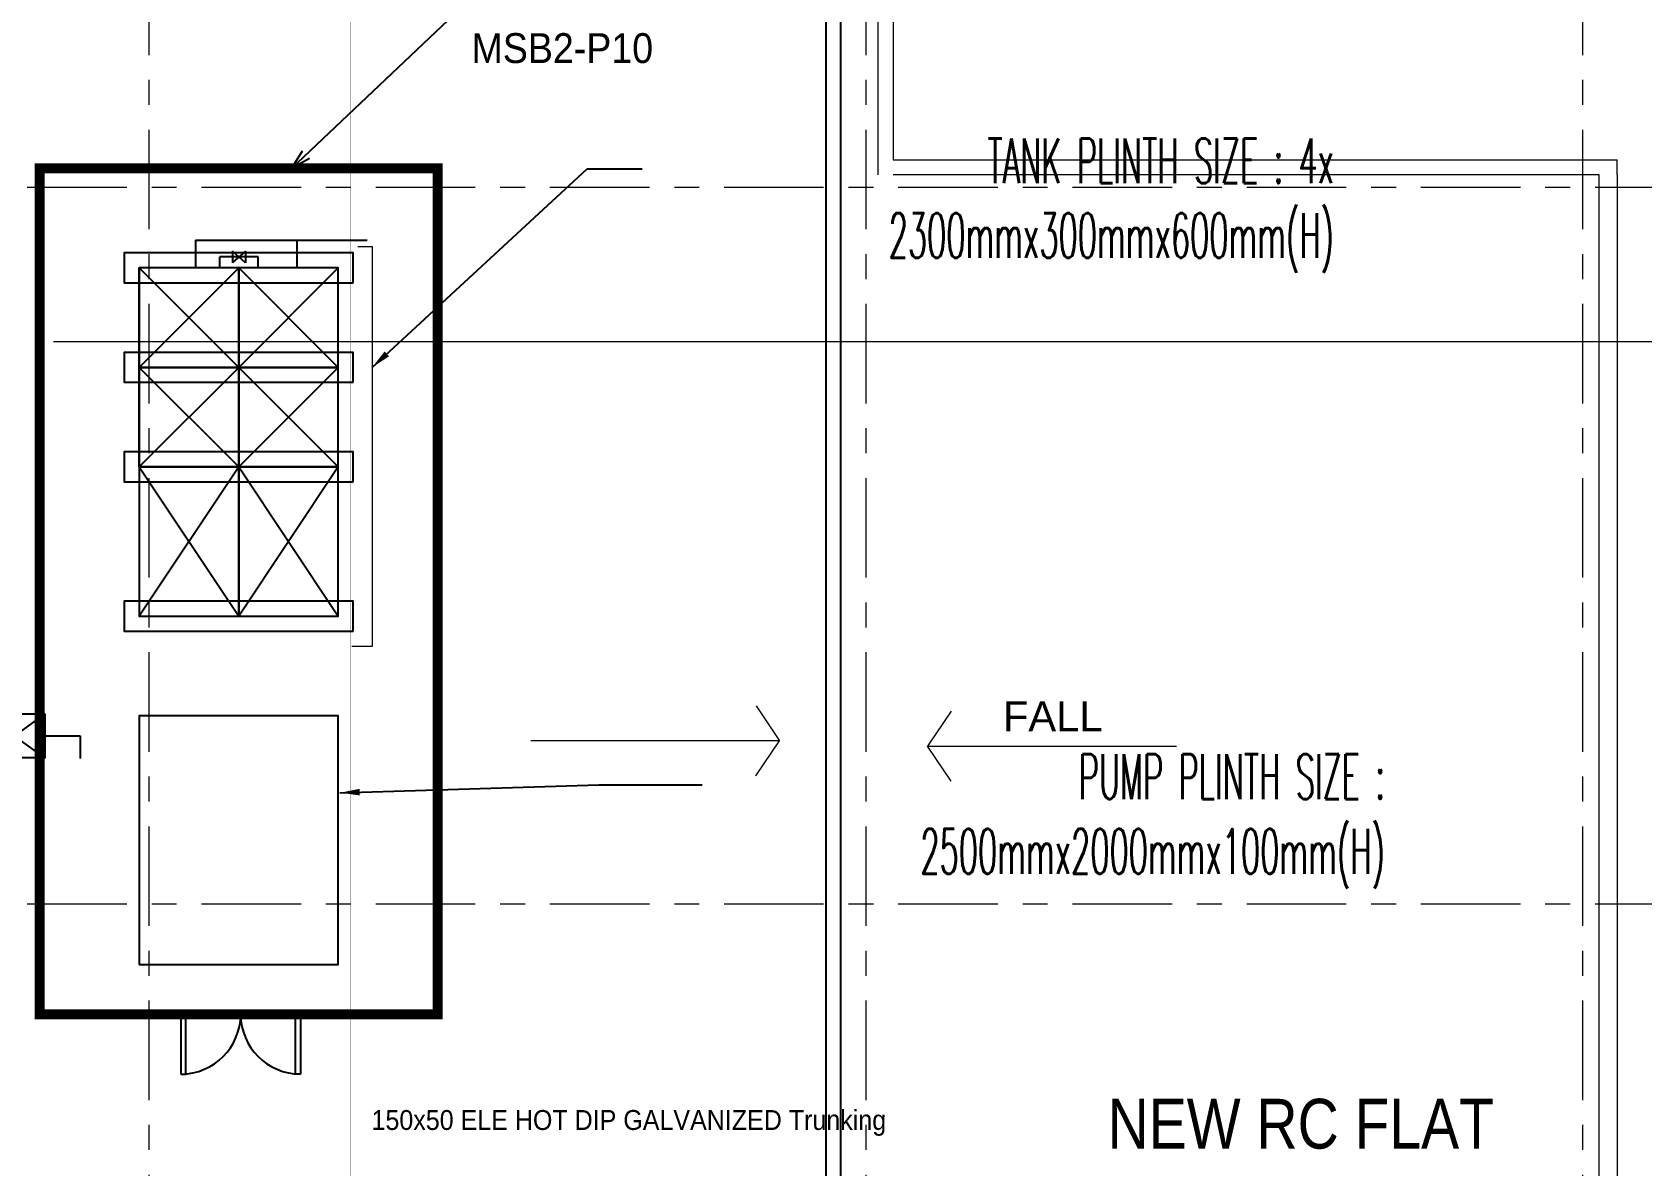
# Model space of a CAD drawing. Header units: millimetres. Extents: x -1834842 to 700335, y -490313101 to 518363.
# Drawn here: x -1199420 to -1183250, y 273738 to 285128 of the extents above; entities that cross this region are included whole.
import ezdxf
from ezdxf.lldxf.tags import DXFTag

# ---------------------------------------------------------------- set-up
doc = ezdxf.new("R2010")
doc.units = ezdxf.units.MM
doc.header["$LTSCALE"] = 0.5
doc.linetypes.add('IDA - Grid Line', pattern=[3500, 2000, -500, 500, -500])
doc.layers.get('0').update_dxf_attribs({"color": 8})
for name, color, linetype in [('0-LOWER ROOF', 7, 'Continuous'), ('E-Cable Tray', 30, 'CABLE'), ('E-Cable Trunking', 30, 'CABLE'), ('E-P-Iso-DB', 1, 'Continuous'), ('FENCE LINE', 7, 'S-FENCE'), ('M-_DWAT----_E-N', 1, 'Continuous'), ('M-_DWATCOPI_E', 160, 'Continuous'), ('M-_DWATCOPI_E-N', 1, 'Continuous'), ('M-_FIRE----_T-_N', 3, 'Continuous'), ('M-_SANI----_T-N', 160, 'Continuous'), ('M-_SANITEXT', 160, 'Continuous'), ('M-ACMV_Plinth', 5, 'Continuous')]:
    doc.layers.add(name, color=color, linetype=linetype)
for name, color, linetype, lineweight in [('A-_ANOT----_A', 7, 'Continuous', 9), ('A-_ANOT----_A-2', 7, 'Continuous', 9), ('A-_ANOTTEXT_T', 7, 'Continuous', 9)]:
    doc.layers.add(name, color=color, linetype=linetype, lineweight=lineweight)
doc.layers.add('A-_WALL----_E', color=6, linetype='Continuous', lineweight=9, true_color=0xff00ff)
doc.layers.add('S-_ANOTGRID_E-1', color=9, linetype='IDA - Grid Line', lineweight=9, true_color=0x808080)
doc.styles.add('Arial', font='arial.ttf', dxfattribs={"height": 375})
doc.styles.add('Arial Narrow_1', font='ARIALN.TTF', dxfattribs={"height": 90})
doc.styles.add('Arial_3', font='arial.ttf', dxfattribs={"height": 200})
doc.styles.add('ROMANS', font='romans', dxfattribs={"width": 0.75})
doc.styles.add('S250', font='romans.shx', dxfattribs={"width": 0.5, "height": 250})
doc.styles.add('Style1', font='IC-simplex.shx', dxfattribs={"width": 0.75})
doc.styles.add('X_PSA-022_GRID$0$Arial Narrow', font='ARIALN.TTF')
tags = doc.linetypes.add('CABLE', pattern='A,40.443179,-4.660885,["CABLE LADDER",Style1,S=5,R=0,X=0,Y=-2.033496],-62.011117,80.886358,-4.367502,["CABLE LADDER",Style1,S=5,R=0,X=0,Y=-2.033496],-59.907263,40.443179', length=292.719483).pattern_tags.tags
tags[19] = DXFTag(74, 10)
tags[6] = DXFTag(74, 10)
tags = doc.linetypes.add('ELE-TRUNKING', pattern='A,60.459334,-4.675852,["ELE",Style1,S=5.6,R=0,X=0,Y=-2.875468],-19.688702', length=84.823888).pattern_tags.tags
tags[6] = DXFTag(74, 10)
tags = doc.linetypes.add('S-FENCE', pattern='A,0.3,-0.1,["/",Standard,S=0.1,R=0,X=-0.05,Y=-0.05],-0.1', length=0.5).pattern_tags.tags
tags[15:16] = [DXFTag(74, 4), DXFTag(75, 0), DXFTag(340, '0'), DXFTag(46, 1.0), DXFTag(50, 0.0), DXFTag(44, 0.0), DXFTag(45, 0.0)]
tags[4:5] = [DXFTag(74, 4), DXFTag(75, 0), DXFTag(340, '0'), DXFTag(46, 1.0), DXFTag(50, 0.0), DXFTag(44, 0.0), DXFTag(45, 0.0)]
doc.dimstyles.new('STANDARD$7', dxfattribs={"dimscale": 500, "dimtxt": 3, "dimasz": 2, "dimexe": 3, "dimexo": 2, "dimgap": 2, "dimtad": 0, "dimdec": 1, "dimzin": 15, "dimdsep": 46, "dimtxsty": 'ROMANS', "dimcen": 2, "dimdle": 3, "dimclrd": 256, "dimclre": 256, "dimclrt": 6, "dimadec": 0, "dimazin": 0, "dimtfac": 1, "dimtdec": 1, "dimtix": 1, "dimtmove": 2, "dimatfit": 3, "dimfxl": 1, "dimtolj": 1, "dimtzin": 15, "dimarcsym": 0})
doc.dimstyles.new('X_PSA-022_GRID$0$KCL-200', dxfattribs={"dimscale": 200, "dimtxt": 2.5, "dimasz": 1.5, "dimexe": 1, "dimexo": 1, "dimgap": 1, "dimtad": 1, "dimdec": 0, "dimzin": 0, "dimdsep": 46, "dimtxsty": 'X_PSA-022_GRID$0$Arial Narrow', "dimblk": 'X_PSA-022_GRID$0$_ARCHTICK', "dimcen": 1.5, "dimdle": 1, "dimclrt": 256, "dimadec": 0, "dimazin": 0, "dimtfac": 1, "dimtdec": 0, "dimtix": 1, "dimtmove": 2, "dimatfit": 3, "dimfxl": 1, "dimtolj": 1, "dimtzin": 0, "dimlwd": -1, "dimlwe": -1, "dimarcsym": 0})

# ---------------------------------------------------------------- blocks, each defined once
blk = doc.blocks.new('3P ISO DB')
at = {"layer": 'E-P-Iso-DB'}
for p, q in [((149, 455), (149, 677)), ((149, 677), (292, 677)), ((11, 455), (287, 72)), ((287, 455), (11, 72))]:
    blk.add_line(p, q, dxfattribs=at)
blk.add_lwpolyline([(11, 455), (287, 455), (287, 72), (11, 72)], close=True, dxfattribs=at)
blk = doc.blocks.new('X_PSA-022_GRID$0$_ARCHTICK')
at = {"linetype": 'ByBlock', "const_width": 0.267}
blk.add_lwpolyline([(0.471, 0.471), (-0.471, -0.471)], dxfattribs=at)
blk = doc.blocks.new('BLK2-LOWER ROOF')
at = {"color": 8}
blk.add_lwpolyline([(-28389.8, -91942.4), (-28239.8, -91942.4), (-28239.8, -64762.4), (-28389.8, -64762.4)], close=True, dxfattribs=at)
at = {"color": 8, "lineweight": 9}
blk.add_lwpolyline([(-33091.3, -68146), (-32947.4, -68146), (-32947.4, -72167.8), (-33152.5, -72167.8)], dxfattribs=at)
at = {"layer": 'A-_ANOT----_A-2', "color": 8}
for p, q in [((-29091, -72761.4), (-28855.3, -73115)), ((-27131.7, -72815.2), (-27367.4, -73168.8)), ((-28855.3, -73115), (-31355.3, -73115)), ((-29092.9, -73467.4), (-28855.3, -73115)), ((-27367.4, -73168.8), (-24867.4, -73168.8)), ((-27129.8, -73521.2), (-27367.4, -73168.8))]:
    blk.add_line(p, q, dxfattribs=at)
at = {"layer": 'A-_ANOTTEXT_T', "color": 8}
blk.add_line((-36149, -69102.8), (-19645.6, -69102.8), dxfattribs=at)
at = {"layer": 'A-_WALL----_E', "color": 8}
for p, q in [((-27864.8, -67427.4), (-27864.8, -64762.4)), ((-27714.8, -64762.4), (-27714.8, -67277.4)), ((-27714.8, -67277.4), (-20439.8, -67277.4)), ((-20619.8, -67427.4), (-27714.8, -67427.4)), ((-20619.8, -89277.4), (-20619.8, -67427.4)), ((-20439.8, -67427.4), (-20439.8, -67277.4)), ((-20439.8, -67427.4), (-20439.8, -89427.4))]:
    blk.add_line(p, q, dxfattribs=at)
at = {"layer": 'FENCE LINE', "color": 8}
for p, q in [((-34868.7, -75862.1), (-34868.7, -76462.1)), ((-34818.7, -76462.1), (-34818.7, -75862.1)), ((-33718.7, -76462.1), (-33718.7, -75862.1)), ((-33668.7, -75862.1), (-33668.7, -76462.1)), ((-34868.7, -76462.1), (-34818.7, -76462.1)), ((-33668.7, -76462.1), (-33718.7, -76462.1))]:
    blk.add_line(p, q, dxfattribs=at)
at = {"layer": 'FENCE LINE', "color": 8, "ltscale": 2500, "const_width": 100}
blk.add_lwpolyline([(-32288.2, -75862.1), (-36288.2, -75862.5), (-36288.2, -67362.5), (-32288.2, -67362.1)], close=True, dxfattribs=at)
at = {"layer": 'FENCE LINE', "color": 8}
for centre, start, end in [((-34868.7, -75862.1), 270, 0), ((-33668.7, -75862.1), 180, 270)]:
    blk.add_arc(centre, 600, start, end, dxfattribs=at)
at = {"layer": 'M-_DWAT----_E-N', "color": 8}
for p, q in [((-35288.2, -70362.1), (-35288.2, -68362.1)), ((-35288.2, -68362.1), (-34288.2, -69362.1)), ((-34288.2, -68362.1), (-35288.2, -69362.1)), ((-35288.2, -70362.1), (-35288.2, -68362.1)), ((-35288.2, -68362.1), (-34288.2, -69362.1)), ((-34288.2, -68362.1), (-35288.2, -69362.1)), ((-35288.2, -70362.1), (-35288.2, -68362.1)), ((-35288.2, -68362.1), (-34288.2, -69362.1)), ((-34288.2, -68362.1), (-35288.2, -69362.1)), ((-35288.2, -68362.1), (-34288.2, -69362.1)), ((-34288.2, -68362.1), (-35288.2, -69362.1)), ((-35288.2, -68362.1), (-34288.2, -69362.1)), ((-34288.2, -68362.1), (-35288.2, -69362.1)), ((-35288.2, -70362.1), (-35288.2, -68362.1)), ((-35288.2, -68362.1), (-34288.2, -69362.1)), ((-34288.2, -68362.1), (-35288.2, -69362.1)), ((-35288.2, -68362.1), (-34288.2, -69362.1)), ((-34288.2, -68362.1), (-35288.2, -69362.1)), ((-34288.2, -70362.1), (-34288.2, -68362.1)), ((-33288.2, -68362.1), (-34288.2, -69362.1)), ((-34288.2, -70362.1), (-34288.2, -68362.1)), ((-33288.2, -68362.1), (-34288.2, -69362.1)), ((-34288.2, -70362.1), (-34288.2, -68362.1)), ((-33288.2, -68362.1), (-34288.2, -69362.1)), ((-33288.2, -68362.1), (-34288.2, -69362.1)), ((-33288.2, -68362.1), (-34288.2, -69362.1)), ((-34288.2, -70362.1), (-34288.2, -68362.1)), ((-33288.2, -68362.1), (-34288.2, -69362.1)), ((-34288.2, -68362.1), (-33288.2, -69362.1)), ((-33288.2, -68362.1), (-34288.2, -69362.1)), ((-35288.2, -69362.1), (-33288.2, -69362.1)), ((-35288.2, -69362.1), (-33288.2, -69362.1)), ((-35288.2, -69362.1), (-34288.2, -70362.1)), ((-34288.2, -69362.1), (-35288.2, -70362.1)), ((-35288.2, -69362.1), (-33288.2, -69362.1)), ((-35288.2, -69362.1), (-33288.2, -69362.1)), ((-35288.2, -69362.1), (-34288.2, -70362.1)), ((-34288.2, -69362.1), (-35288.2, -70362.1)), ((-35288.2, -69362.1), (-33288.2, -69362.1)), ((-35288.2, -69362.1), (-33288.2, -69362.1)), ((-35288.2, -69362.1), (-34288.2, -70362.1)), ((-34288.2, -69362.1), (-35288.2, -70362.1)), ((-35288.2, -69362.1), (-33288.2, -69362.1)), ((-35288.2, -69362.1), (-33288.2, -69362.1)), ((-35288.2, -69362.1), (-34288.2, -70362.1)), ((-34288.2, -69362.1), (-35288.2, -70362.1)), ((-35288.2, -69362.1), (-33288.2, -69362.1)), ((-35288.2, -69362.1), (-33288.2, -69362.1)), ((-35288.2, -69362.1), (-34288.2, -70362.1)), ((-34288.2, -69362.1), (-35288.2, -70362.1)), ((-35288.2, -69362.1), (-33288.2, -69362.1)), ((-35288.2, -69362.1), (-33288.2, -69362.1)), ((-35288.2, -69362.1), (-34288.2, -70362.1)), ((-34288.2, -69362.1), (-35288.2, -70362.1)), ((-35288.2, -69362.1), (-33288.2, -69362.1)), ((-35288.2, -69362.1), (-33288.2, -69362.1)), ((-35288.2, -69362.1), (-34288.2, -70362.1)), ((-34288.2, -69362.1), (-35288.2, -70362.1)), ((-34288.2, -69362.1), (-33288.2, -70362.1)), ((-33288.2, -69362.1), (-34288.2, -70362.1)), ((-34288.2, -69362.1), (-33288.2, -70362.1)), ((-33288.2, -69362.1), (-34288.2, -70362.1)), ((-34288.2, -69362.1), (-33288.2, -70362.1)), ((-33288.2, -69362.1), (-34288.2, -70362.1)), ((-34288.2, -69362.1), (-33288.2, -70362.1)), ((-33288.2, -69362.1), (-34288.2, -70362.1)), ((-34288.2, -69362.1), (-33288.2, -70362.1)), ((-33288.2, -69362.1), (-34288.2, -70362.1)), ((-34288.2, -69362.1), (-33288.2, -70362.1)), ((-33288.2, -69362.1), (-34288.2, -70362.1)), ((-34288.2, -69362.1), (-33288.2, -70362.1)), ((-33288.2, -69362.1), (-34288.2, -70362.1)), ((-35288.2, -70362.1), (-34288.2, -71862.1)), ((-34288.2, -70362.1), (-35288.2, -71862.1)), ((-34288.2, -70362.1), (-33288.2, -71862.1)), ((-33288.2, -70362.1), (-34288.2, -71862.1))]:
    blk.add_line(p, q, dxfattribs=at)
for points in [[(-33288.2, -71862.1), (-33288.2, -68362.1), (-35288.2, -68362.1), (-35288.2, -71862.1)], [(-35288.2, -69362.1), (-34288.2, -69362.1), (-34288.2, -68362.1), (-35288.2, -68362.1)], [(-34288.2, -69362.1), (-33288.2, -69362.1), (-33288.2, -68362.1), (-34288.2, -68362.1)], [(-35288.2, -70362.1), (-34288.2, -70362.1), (-34288.2, -69362.1), (-35288.2, -69362.1)], [(-34288.2, -70362.1), (-33288.2, -70362.1), (-33288.2, -69362.1), (-34288.2, -69362.1)], [(-35288.2, -71862.1), (-34288.2, -71862.1), (-34288.2, -70362.1), (-35288.2, -70362.1)], [(-34288.2, -71862.1), (-33288.2, -71862.1), (-33288.2, -70362.1), (-34288.2, -70362.1)]]:
    blk.add_lwpolyline(points, close=True, dxfattribs=at)
at = {"layer": 'M-_DWATCOPI_E', "color": 8}
for p, q in [((-34723.1, -68082.2), (-34723.1, -68362.1)), ((-34723.1, -68082.2), (-32999.2, -68082.2)), ((-34352, -68195.5), (-34352, -68310.1)), ((-34220.6, -68195.5), (-34352, -68309.5)), ((-34220.6, -68310.1), (-34352, -68195.5)), ((-34220.6, -68195.5), (-34220.6, -68310.1)), ((-33703.2, -68082.2), (-33703.2, -68362.1)), ((-34094.2, -68252.7), (-34478.7, -68252.7)), ((-34478.7, -68362.1), (-34478.7, -68252.7)), ((-34094.2, -68362.1), (-34094.2, -68252.7))]:
    blk.add_line(p, q, dxfattribs=at)
at = {"layer": 'M-_DWATCOPI_E-N', "color": 8}
for points in [[(-33138.2, -68512.1), (-33138.2, -68212.1), (-35438.2, -68212.1), (-35438.2, -68512.1)], [(-33138.2, -69512.1), (-33138.2, -69212.1), (-35438.2, -69212.1), (-35438.2, -69512.1)], [(-33138.2, -70512.1), (-33138.2, -70212.1), (-35438.2, -70212.1), (-35438.2, -70512.1)], [(-33138.2, -72012.1), (-33138.2, -71712.1), (-35438.2, -71712.1), (-35438.2, -72012.1)], [(-35288.2, -75362.1), (-33288.2, -75362.1), (-33288.2, -72862.1), (-35288.2, -72862.1)]]:
    blk.add_lwpolyline(points, close=True, dxfattribs=at)
at = {"layer": 'M-ACMV_Plinth', "color": 8, "const_width": 10}
for points in [[(-33138.2, -68512.1), (-33138.2, -68212.1), (-35438.2, -68212.1), (-35438.2, -68512.1)], [(-33138.2, -69512.1), (-33138.2, -69212.1), (-35438.2, -69212.1), (-35438.2, -69512.1)], [(-33138.2, -70512.1), (-33138.2, -70212.1), (-35438.2, -70212.1), (-35438.2, -70512.1)], [(-33138.2, -72012.1), (-33138.2, -71712.1), (-35438.2, -71712.1), (-35438.2, -72012.1)], [(-35288.2, -75362.1), (-33288.2, -75362.1), (-33288.2, -72862.1), (-35288.2, -72862.1)]]:
    blk.add_lwpolyline(points, close=True, dxfattribs=at)
at = {"layer": 'S-_ANOTGRID_E-1', "color": 8}
for p, q in [((-35189.8, -19724.1), (-35189.8, -122559.3)), ((-27989.8, -19724.1), (-27989.8, -122559.3)), ((-20789.8, -19724.1), (-20789.8, -122559.3)), ((-52161.9, -67552.4), (-5336.8, -67552.4)), ((-52161.9, -74752.4), (-5336.8, -74752.4))]:
    blk.add_line(p, q, dxfattribs=at)
at = {"layer": 'A-_ANOT----_A', "color": 8, "style": 'Arial_3'}
blk.add_text('FALL', height=300, dxfattribs=at).set_placement((-26611.6, -73017.6))
at = {"layer": 'A-_ANOTTEXT_T', "color": 8, "style": 'Arial Narrow_1'}
blk.add_text('NEW RC FLAT', height=500, dxfattribs=at).set_placement((-25559, -77211.3))
at = {"layer": 'M-_SANI----_T-N', "color": 8, "char_height": 450, "width": 6787.134, "attachment_point": 3, "style": 'S250'}
for s, insert in [('{\\Fsimplex|c0;TANK PLINTH SIZE : 4x 2300mmx300mmx600mm(H)}', (-23283.9, -67062, 0.5)), ('{\\Fsimplex|c0;PUMP PLINTH SIZE : 2500mmx2000mmx100mm(H)}', (-22772.6, -73249.5, 0.5))]:
    blk.add_mtext(s, dxfattribs=dict(at, insert=insert))
at = {"layer": 'M-_FIRE----_T-_N', "color": 8}
for points in [[(-32947.4, -69362.1), (-30786.1, -67368.5), (-30236.1, -67368.5)], [(-33272.3, -73636), (-30671.2, -73556.1), (-29630.9, -73556.1)]]:
    blk.add_leader(points, dimstyle='X_PSA-022_GRID$0$KCL-200', override={"dimasz": 1, "dimtad": 0, "dimfxl": 2, "dimtfill": 1, "dimarcsym": 1}, dxfattribs=at)
at = {"layer": 'M-_SANITEXT', "color": 8}
blk.add_leader([(-33757.7, -67362.1), (-31572.5, -65294), (-30668.3, -65294)], dimstyle='STANDARD$7', override={"dimscale": 1, "dimtxt": 0.18, "dimasz": 200, "dimexe": 0.18, "dimexo": 0.0625, "dimgap": 0.09, "dimtih": 1, "dimtoh": 1, "dimdec": 4, "dimzin": 0, "dimtxsty": 'Standard', "dimcen": 0.09, "dimdle": 0, "dimclrd": 0, "dimclre": 0, "dimclrt": 0, "dimtdec": 4, "dimtix": 0, "dimtofl": 0, "dimtmove": 0, "dimldrblk": 'Open30', "dimtzin": 0}, dxfattribs=at)

msp = doc.modelspace()

# ---------------------------------------------------------------- linework, layer by layer
at = {"layer": 'E-Cable Tray', "color": 1, "linetype": 'ELE-TRUNKING', "ltscale": 0.5, "const_width": 1}
msp.add_lwpolyline([(-1196219, 260467), (-1196219, 286161), (-1198695, 286161)], dxfattribs=at)

# ---------------------------------------------------------------- block references
at = {"layer": '0-LOWER ROOF', "color": 6}
msp.add_blockref('BLK2-LOWER ROOF', (-1163057, 351122), dxfattribs=at)
at = {"layer": 'E-P-Iso-DB', "xscale": 1.597199999999999, "yscale": 1.597199999999999, "zscale": 1.597199999999999, "rotation": 270.0000000000164}
msp.add_blockref('3P ISO DB', (-1200021, 278295), dxfattribs=at)

# ---------------------------------------------------------------- texts
at = {"layer": 'E-Cable Trunking', "color": 7, "style": 'Arial', "width": 0.9}
msp.add_text('150x50 ELE HOT DIP GALVANIZED Trunking', height=200, dxfattribs=at).set_placement((-1196011, 274098))
at = {"layer": 'E-P-Iso-DB', "style": 'Arial', "width": 0.9}
msp.add_text('MSB2-P10', height=300, dxfattribs=at).set_placement((-1195006, 284818))

doc.saveas('drawing.dxf')
